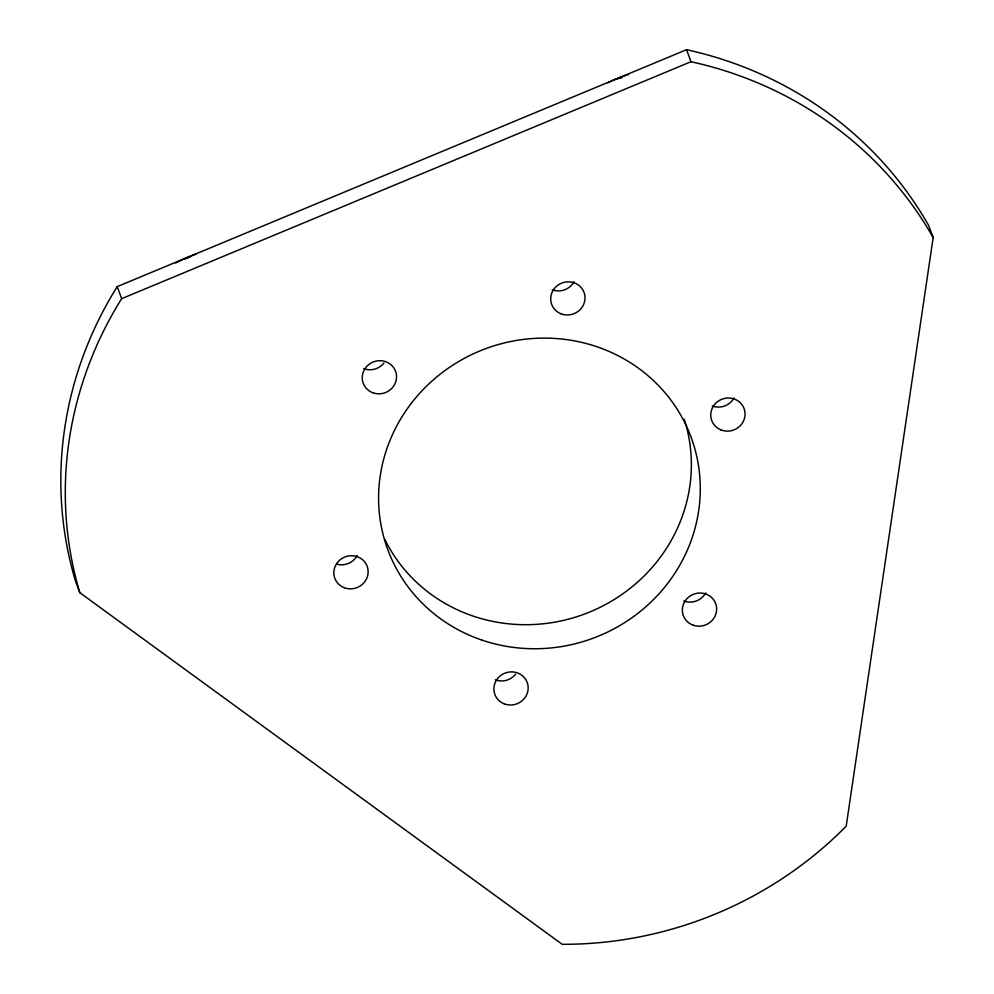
<?xml version="1.0" encoding="UTF-8"?>
<svg xmlns="http://www.w3.org/2000/svg" width="994" height="994" viewBox="0 0 994 994"><rect width="100%" height="100%" fill="white"/><g stroke="black" fill="none" stroke-linecap="round" stroke-linejoin="round"><path stroke-width="1.49" d="M933.167 237.616L846.192 826.188A381.858 364.587 -20.4 0 1 562.182 944.3L79.806 592.673L75.345 580.658A382.516 365.208 -20.4 0 1 117.193 286.645L686.543 49.7A385.66 368.215 -20.4 0 1 928.707 225.601L933.167 237.616A385.66 368.215 -20.4 0 0 691.004 61.715L686.543 49.7M185.319 258.875L190.836 256.576M79.806 592.673A382.516 365.208 -20.4 0 1 121.666 298.672L691.004 61.715M615.87 79.11L621.797 77.793M117.193 286.645L121.666 298.672M574.047 281.724A17.246 16.476 -20.4 0 1 552.167 289.776M515.575 674.243A17.246 16.476 -20.4 0 1 495.335 679.821M383.945 363.046A17.246 16.476 -20.4 0 1 363.705 368.637M357.169 555.609A17.246 16.476 -20.4 0 1 336.68 564.132M705.678 592.921A17.246 16.476 -20.4 0 1 683.81 600.985M684.232 419.195A161.724 154.405 -20.4 0 1 588.485 612.503A161.724 154.405 -20.4 0 1 384.889 539.593M734.094 397.898A17.246 16.476 -20.4 0 1 712.213 405.95M175.627 263A69.232 32.193 -22.2 0 1 196.315 254.017M607.632 82.837A69.232 32.193 -22.2 0 1 628.606 74.488M481.904 640.086A161.724 154.405 -20.4 0 0 698.297 464.384A161.724 154.405 -20.4 0 0 438.118 375.807A161.724 154.405 -20.4 0 0 481.904 640.086M561.101 313.818A17.246 16.476 -20.4 0 0 584.894 295.926A17.246 16.476 -20.4 0 0 557.559 285.44A17.246 16.476 -20.4 0 0 561.101 313.818M504.269 703.864A17.246 16.476 -20.4 0 0 528.05 685.972A17.246 16.476 -20.4 0 0 500.727 675.498A17.246 16.476 -20.4 0 0 504.269 703.864M372.638 392.68A17.246 16.476 -20.4 0 0 396.42 374.775A17.246 16.476 -20.4 0 0 369.097 364.301A17.246 16.476 -20.4 0 0 372.638 392.68M344.235 587.702A17.246 16.476 -20.4 0 0 368.016 569.811A17.246 16.476 -20.4 0 0 340.681 559.336A17.246 16.476 -20.4 0 0 344.235 587.702M721.159 429.992A17.246 16.476 -20.4 0 0 744.941 412.1A17.246 16.476 -20.4 0 0 717.618 401.613A17.246 16.476 -20.4 0 0 721.159 429.992M692.743 625.027A17.246 16.476 -20.4 0 0 716.525 607.123A17.246 16.476 -20.4 0 0 689.202 596.649A17.246 16.476 -20.4 0 0 692.743 625.027"/></g></svg>
